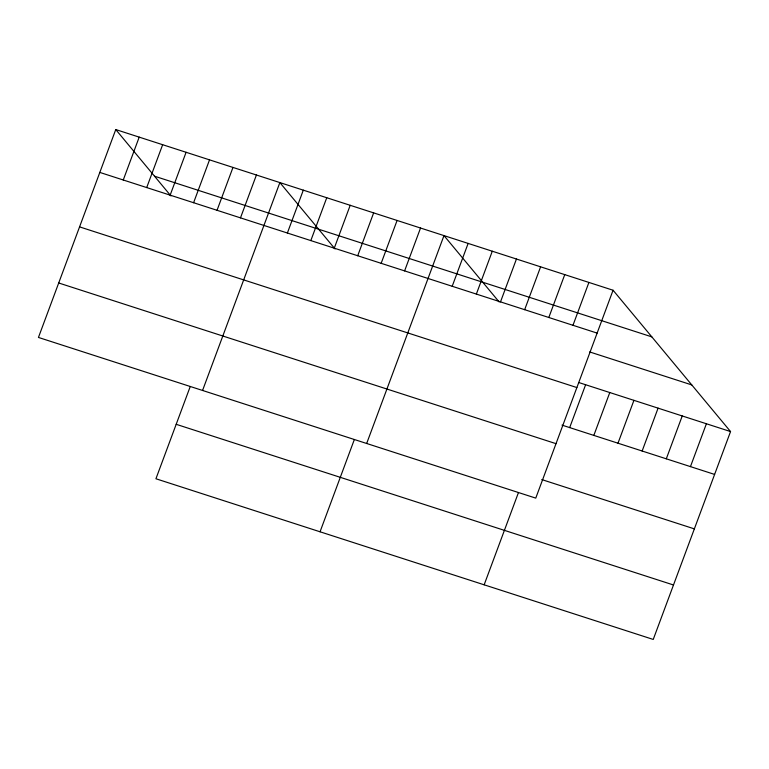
<?xml version="1.0" encoding="UTF-8"?>
<svg xmlns="http://www.w3.org/2000/svg" width="769" height="769" viewBox="0 0 769 769"><rect width="100%" height="100%" fill="white"/><g stroke="black" fill="none" stroke-linecap="round" stroke-linejoin="round"><path stroke-width="1.15" d="M115.763 129.557L38.45 337.437L535.762 498.12L613.066 290.24L115.763 129.557L170.929 195.932M123.261 179.994L139.208 137.132M146.706 187.569L162.653 144.707M170.151 195.143L186.098 152.281M193.596 202.718L209.533 159.856M217.041 210.293L232.978 167.431M240.486 217.867L256.423 175.005M190.097 386.903L155.934 478.76L653.237 639.443L730.55 431.563L613.066 290.24M202.564 390.46L279.868 182.58L335.044 248.954M287.375 233.017L303.313 190.154M310.82 240.591L326.758 197.729M334.265 248.166L350.203 205.304M357.71 255.741L373.647 212.878M381.155 263.315L397.092 220.453M404.6 270.89L420.537 228.028M320.048 531.792L354.201 439.926M366.669 443.482L443.982 235.602L499.158 301.977M452.201 286.27L468.138 243.408M476.357 294.075L492.295 251.213M500.504 301.881L516.451 259.018M524.66 309.686L540.607 266.824M548.816 317.491L564.754 274.629M572.972 325.297L588.91 282.434M484.153 584.815L518.316 492.948M569.675 427.602L585.622 384.74M593.831 435.408L609.779 392.546M617.988 443.213L633.935 400.341M642.144 451.009L658.081 408.147M666.3 458.814L682.238 415.952M690.456 466.62L706.394 423.757M154.531 176.197L651.833 336.87M99.816 172.419L597.129 333.102M589.669 351.933L691.783 384.923M579.028 382.606L730.55 431.563M79.563 226.874L576.875 387.557M561.995 425.113L714.612 474.425M58.704 282.982L556.006 443.665M541.741 479.568L694.359 528.88M176.188 424.305L673.49 584.988"/></g></svg>
